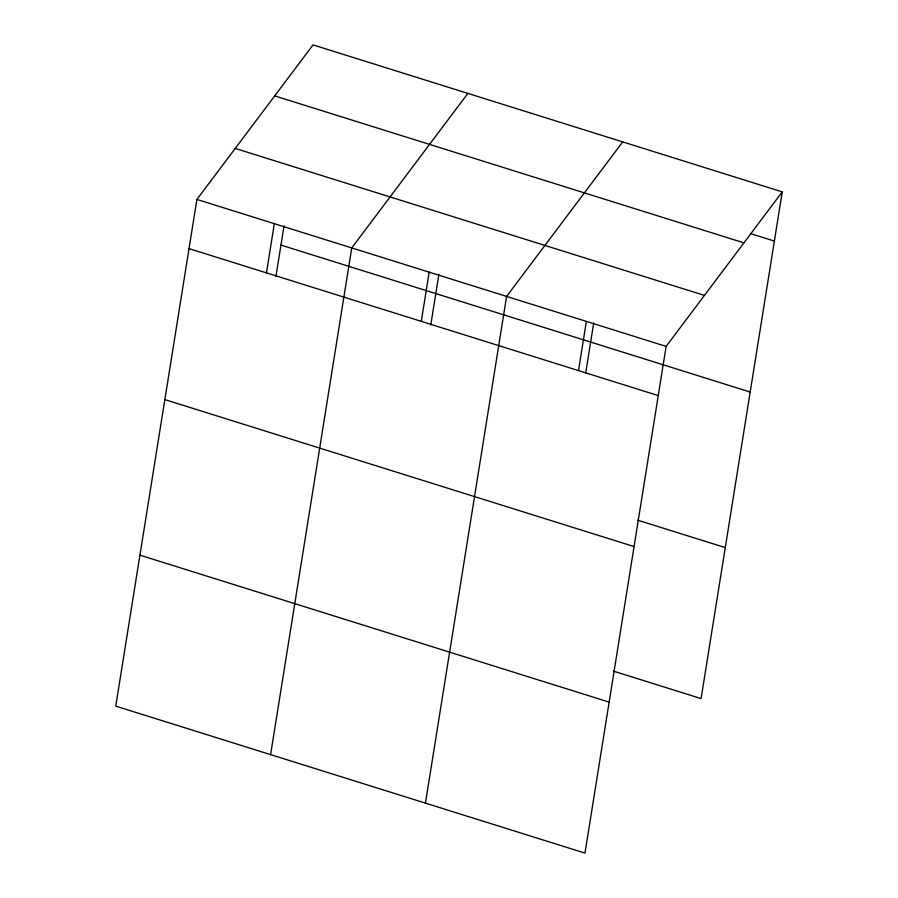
<?xml version="1.0" encoding="UTF-8"?>
<svg xmlns="http://www.w3.org/2000/svg" width="898" height="898" viewBox="0 0 898 898"><rect width="100%" height="100%" fill="white"/><g stroke="black" fill="none" stroke-linecap="round" stroke-linejoin="round"><path stroke-width="1.35" d="M196.909 199.423L115.752 706.131L584.968 853.1L666.136 346.381L782.248 191.869L313.032 44.9L196.909 199.423L666.136 346.381M266.459 272.869L274.339 223.669M275.933 276.461L284.037 225.858M270.59 754.634L351.758 247.915L467.869 93.403M421.297 321.361L429.177 272.173M430.782 324.964L438.886 274.361M425.439 803.126L506.595 296.419L622.718 141.895M578.492 370.605L586.372 321.405M585.619 373.456L593.724 322.865M782.248 191.869L701.091 698.577L613.345 671.098M750.436 233.57L774.368 241.068M274.709 95.895L743.937 242.853M235.231 148.428L704.447 295.397M280.962 245.075L750.189 392.044M189.029 248.623L658.256 395.58M637.524 520.122L725.27 547.6M164.85 399.599L634.067 546.568M139.931 555.155L609.158 702.124"/></g></svg>
